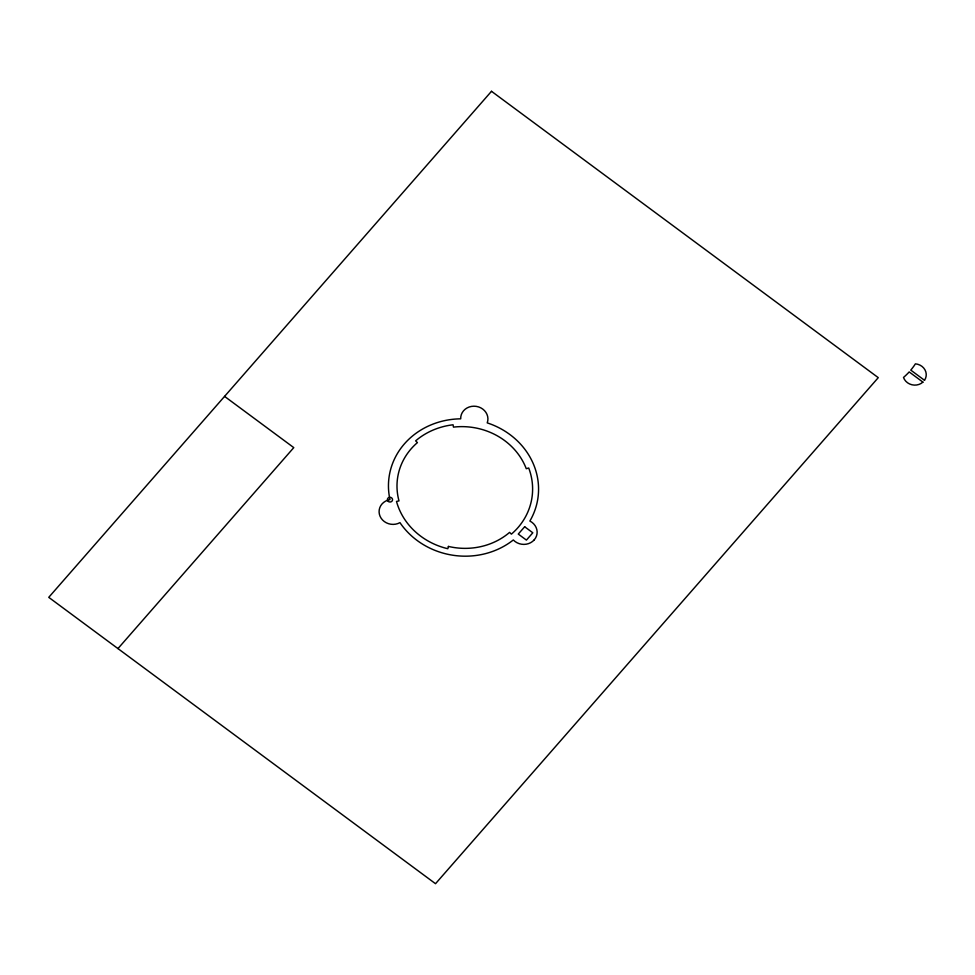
<?xml version="1.0" encoding="UTF-8"?>
<svg xmlns="http://www.w3.org/2000/svg" width="975" height="975" viewBox="0 0 975 975"><rect width="100%" height="100%" fill="white"/><g stroke="black" fill="none" stroke-linecap="round" stroke-linejoin="round"><path stroke-width="1.46" d="M117.963 648.582L293.78 447.622L224.567 396.386M448.415 546.427L447.817 548.718A69.201 63.119 7.6 0 1 396.496 501.43L398.994 500.906A66.617 60.755 7.6 0 1 417.422 442.613L415.63 440.858A69.201 63.119 7.6 0 1 453.07 424.783L453.46 427.123A66.617 60.755 7.6 0 1 526.268 468.719L528.706 467.988A69.201 63.119 7.6 0 1 511.388 534.142L509.596 532.387A66.617 60.755 7.6 0 1 448.415 546.427M491.497 91.297L48.75 597.346L435.52 883.703L878.268 377.654L491.497 91.297M524.672 526.756L518.273 534.068L526.415 540.101L532.813 532.789L524.672 526.756M924.507 380.287L910.772 370.11A70.505 64.301 7.6 0 0 915.403 363.846A11.663 10.64 7.6 0 1 924.507 380.287M922.911 382.115L909.175 371.938A70.505 64.301 7.6 0 1 903.508 377.447A11.663 10.64 7.6 0 0 922.911 382.115M534.227 539.857A13.638 12.443 7.6 0 0 529.876 521.04A75.172 68.567 7.6 0 0 487.232 422.882A13.638 12.443 7.6 0 0 476.239 406.368A13.638 12.443 7.6 0 0 460.7 418.823A75.172 68.567 7.6 0 0 389.976 499.651A13.638 12.443 7.6 0 0 380.067 516.287A13.638 12.443 7.6 0 0 399.957 522.637A75.172 68.567 7.6 0 0 513.313 539.967A13.638 12.443 7.6 0 0 534.227 539.857M388.342 501.442A2.596 2.364 7.6 0 0 392.535 500.09A2.596 2.364 7.6 0 0 389.062 497.421A2.596 2.364 7.6 0 0 388.342 501.442"/></g></svg>
